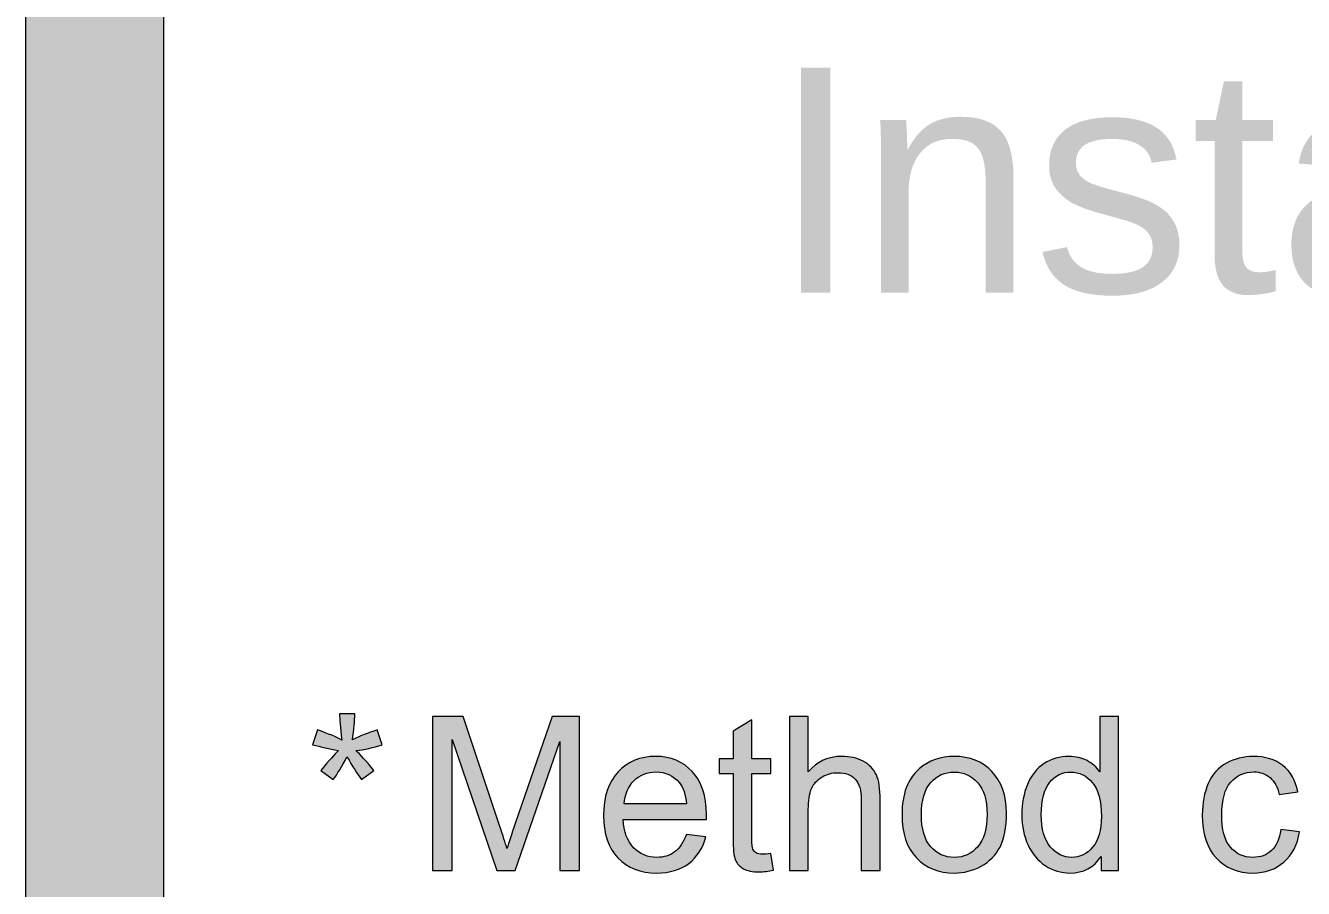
# Model space of a CAD drawing. Header units: inches. Extents: x -17.6 to 82.3, y -15.1 to 23.2.
# Drawn here: x 24.876 to 26.03, y -4.306 to -3.526 of the extents above; entities that cross this region are included whole.
import ezdxf

# ---------------------------------------------------------------- set-up
doc = ezdxf.new("R2010")
doc.units = ezdxf.units.IN
doc.header["$MEASUREMENT"] = 0
doc.layers.add('0_0', color=7, linetype='Continuous', lineweight=0)
doc.layers.add('G-ANNO-TTLB', color=7, linetype='Continuous', lineweight=0)

# ---------------------------------------------------------------- blocks, each defined once
blk = doc.blocks.new('Block_21')
at = {"layer": '0_0', "true_color": 0x000000, "transparency": 33554687}
h = blk.add_hatch(color=18, dxfattribs=at)
h.dxf.hatch_style = 2
edge = h.paths.add_edge_path()
edge.add_spline(control_points=[(25.1349, -4.1763), (25.1349, -4.1763), (25.1393, -4.1629), (25.1393, -4.1629), (25.1493, -4.1664), (25.1567, -4.1695), (25.1612, -4.1721), (25.16, -4.1606), (25.1594, -4.1527), (25.1593, -4.1484), (25.1593, -4.1484), (25.1731, -4.1484), (25.1731, -4.1484), (25.1729, -4.1547), (25.1722, -4.1625), (25.1709, -4.172), (25.1774, -4.1687), (25.1849, -4.1656), (25.1933, -4.1629), (25.1933, -4.1629), (25.1977, -4.1763), (25.1977, -4.1763), (25.1896, -4.179), (25.1817, -4.1808), (25.174, -4.1817), (25.1779, -4.185), (25.1833, -4.191), (25.1904, -4.1996), (25.1904, -4.1996), (25.179, -4.2077), (25.179, -4.2077), (25.1753, -4.2027), (25.171, -4.1959), (25.166, -4.1873), (25.1613, -4.1962), (25.1572, -4.203), (25.1536, -4.2077), (25.1536, -4.2077), (25.1424, -4.1996), (25.1424, -4.1996), (25.1498, -4.1906), (25.155, -4.1846), (25.1582, -4.1817), (25.15, -4.1801), (25.1423, -4.1783), (25.1349, -4.1763)], knot_values=[0, 0, 0, 0, 1, 1, 1, 2, 2, 2, 3, 3, 3, 4, 4, 4, 5, 5, 5, 6, 6, 6, 7, 7, 7, 8, 8, 8, 9, 9, 9, 10, 10, 10, 11, 11, 11, 12, 12, 12, 13, 13, 13, 14, 14, 14, 15, 15, 15, 15], degree=3, periodic=0)
h = blk.add_hatch(color=18, dxfattribs=at)
h.dxf.hatch_style = 2
edge = h.paths.add_edge_path()
edge.add_spline(control_points=[(25.2433, -4.29), (25.2433, -4.29), (25.2433, -4.1508), (25.2433, -4.1508), (25.2433, -4.1508), (25.271, -4.1508), (25.271, -4.1508), (25.271, -4.1508), (25.3039, -4.2493), (25.3039, -4.2493), (25.307, -4.2585), (25.3092, -4.2654), (25.3106, -4.27), (25.3122, -4.2649), (25.3146, -4.2574), (25.318, -4.2476), (25.318, -4.2476), (25.3513, -4.1508), (25.3513, -4.1508), (25.3513, -4.1508), (25.3761, -4.1508), (25.3761, -4.1508), (25.3761, -4.1508), (25.3761, -4.29), (25.3761, -4.29), (25.3761, -4.29), (25.3583, -4.29), (25.3583, -4.29), (25.3583, -4.29), (25.3583, -4.1735), (25.3583, -4.1735), (25.3583, -4.1735), (25.3179, -4.29), (25.3179, -4.29), (25.3179, -4.29), (25.3013, -4.29), (25.3013, -4.29), (25.3013, -4.29), (25.261, -4.1715), (25.261, -4.1715), (25.261, -4.1715), (25.261, -4.29), (25.261, -4.29), (25.261, -4.29), (25.2433, -4.29), (25.2433, -4.29)], knot_values=[0, 0, 0, 0, 1, 1, 1, 2, 2, 2, 3, 3, 3, 4, 4, 4, 5, 5, 5, 6, 6, 6, 7, 7, 7, 8, 8, 8, 9, 9, 9, 10, 10, 10, 11, 11, 11, 12, 12, 12, 13, 13, 13, 14, 14, 14, 15, 15, 15, 15], degree=3, periodic=0)
h = blk.add_hatch(color=18, dxfattribs=at)
h.dxf.hatch_style = 2
edge = h.paths.add_edge_path()
edge.add_spline(control_points=[(25.5491, -4.2747), (25.5491, -4.2747), (25.5516, -4.2898), (25.5516, -4.2898), (25.5467, -4.2908), (25.5424, -4.2913), (25.5386, -4.2913), (25.5324, -4.2913), (25.5276, -4.2903), (25.5242, -4.2884), (25.5208, -4.2864), (25.5184, -4.2838), (25.517, -4.2806), (25.5156, -4.2774), (25.5149, -4.2707), (25.5149, -4.2605), (25.5149, -4.2605), (25.5149, -4.2024), (25.5149, -4.2024), (25.5149, -4.2024), (25.5024, -4.2024), (25.5024, -4.2024), (25.5024, -4.2024), (25.5024, -4.1892), (25.5024, -4.1892), (25.5024, -4.1892), (25.5149, -4.1892), (25.5149, -4.1892), (25.5149, -4.1892), (25.5149, -4.1642), (25.5149, -4.1642), (25.5149, -4.1642), (25.5319, -4.1539), (25.5319, -4.1539), (25.5319, -4.1539), (25.5319, -4.1892), (25.5319, -4.1892), (25.5319, -4.1892), (25.5491, -4.1892), (25.5491, -4.1892), (25.5491, -4.1892), (25.5491, -4.2024), (25.5491, -4.2024), (25.5491, -4.2024), (25.5319, -4.2024), (25.5319, -4.2024), (25.5319, -4.2024), (25.5319, -4.2614), (25.5319, -4.2614), (25.5319, -4.2663), (25.5322, -4.2694), (25.5328, -4.2708), (25.5334, -4.2722), (25.5344, -4.2733), (25.5357, -4.2741), (25.5371, -4.275), (25.539, -4.2754), (25.5416, -4.2754), (25.5435, -4.2754), (25.546, -4.2751), (25.5491, -4.2747)], knot_values=[0, 0, 0, 0, 1, 1, 1, 2, 2, 2, 3, 3, 3, 4, 4, 4, 5, 5, 5, 6, 6, 6, 7, 7, 7, 8, 8, 8, 9, 9, 9, 10, 10, 10, 11, 11, 11, 12, 12, 12, 13, 13, 13, 14, 14, 14, 15, 15, 15, 16, 16, 16, 17, 17, 17, 18, 18, 18, 19, 19, 19, 20, 20, 20, 20], degree=3, periodic=0)
h = blk.add_hatch(color=18, dxfattribs=at)
h.dxf.hatch_style = 2
edge = h.paths.add_edge_path()
edge.add_spline(control_points=[(25.5658, -4.29), (25.5658, -4.29), (25.5658, -4.1508), (25.5658, -4.1508), (25.5658, -4.1508), (25.5829, -4.1508), (25.5829, -4.1508), (25.5829, -4.1508), (25.5829, -4.2007), (25.5829, -4.2007), (25.5909, -4.1915), (25.6009, -4.1869), (25.6131, -4.1869), (25.6205, -4.1869), (25.627, -4.1883), (25.6325, -4.1913), (25.638, -4.1942), (25.642, -4.1983), (25.6444, -4.2035), (25.6467, -4.2087), (25.6479, -4.2162), (25.6479, -4.2261), (25.6479, -4.2261), (25.6479, -4.29), (25.6479, -4.29), (25.6479, -4.29), (25.6308, -4.29), (25.6308, -4.29), (25.6308, -4.29), (25.6308, -4.2261), (25.6308, -4.2261), (25.6308, -4.2175), (25.629, -4.2113), (25.6253, -4.2074), (25.6216, -4.2035), (25.6163, -4.2016), (25.6096, -4.2016), (25.6045, -4.2016), (25.5997, -4.2029), (25.5953, -4.2055), (25.5908, -4.2082), (25.5876, -4.2117), (25.5857, -4.2162), (25.5838, -4.2207), (25.5829, -4.2269), (25.5829, -4.2348), (25.5829, -4.2348), (25.5829, -4.29), (25.5829, -4.29), (25.5829, -4.29), (25.5658, -4.29), (25.5658, -4.29)], knot_values=[0, 0, 0, 0, 1, 1, 1, 2, 2, 2, 3, 3, 3, 4, 4, 4, 5, 5, 5, 6, 6, 6, 7, 7, 7, 8, 8, 8, 9, 9, 9, 10, 10, 10, 11, 11, 11, 12, 12, 12, 13, 13, 13, 14, 14, 14, 15, 15, 15, 16, 16, 16, 17, 17, 17, 17], degree=3, periodic=0)
h = blk.add_hatch(color=18, dxfattribs=at)
h.dxf.hatch_style = 2
edge = h.paths.add_edge_path()
edge.add_spline(control_points=[(25.7935, -4.2397), (25.7935, -4.2526), (25.7962, -4.2622), (25.8016, -4.2686), (25.8071, -4.275), (25.8135, -4.2782), (25.8209, -4.2782), (25.8284, -4.2782), (25.8347, -4.2752), (25.8399, -4.269), (25.8452, -4.2629), (25.8478, -4.2536), (25.8478, -4.2411), (25.8478, -4.2273), (25.8451, -4.2172), (25.8398, -4.2107), (25.8345, -4.2043), (25.8279, -4.201), (25.8201, -4.201), (25.8126, -4.201), (25.8062, -4.2041), (25.8011, -4.2103), (25.796, -4.2165), (25.7935, -4.2263), (25.7935, -4.2397)], knot_values=[0, 0, 0, 0, 1, 1, 1, 2, 2, 2, 3, 3, 3, 4, 4, 4, 5, 5, 5, 6, 6, 6, 7, 7, 7, 8, 8, 8, 8], degree=3, periodic=0)
edge = h.paths.add_edge_path()
edge.add_spline(control_points=[(25.8475, -4.29), (25.8475, -4.29), (25.8475, -4.2773), (25.8475, -4.2773), (25.8411, -4.2873), (25.8317, -4.2923), (25.8193, -4.2923), (25.8113, -4.2923), (25.8039, -4.2901), (25.7971, -4.2856), (25.7904, -4.2812), (25.7852, -4.275), (25.7815, -4.2671), (25.7778, -4.2591), (25.7759, -4.25), (25.7759, -4.2397), (25.7759, -4.2296), (25.7776, -4.2205), (25.7809, -4.2123), (25.7843, -4.2041), (25.7893, -4.1978), (25.796, -4.1934), (25.8027, -4.1891), (25.8102, -4.1869), (25.8185, -4.1869), (25.8246, -4.1869), (25.83, -4.1882), (25.8348, -4.1907), (25.8395, -4.1933), (25.8434, -4.1966), (25.8464, -4.2007), (25.8464, -4.2007), (25.8464, -4.1508), (25.8464, -4.1508), (25.8464, -4.1508), (25.8633, -4.1508), (25.8633, -4.1508), (25.8633, -4.1508), (25.8633, -4.29), (25.8633, -4.29), (25.8633, -4.29), (25.8475, -4.29), (25.8475, -4.29)], knot_values=[0, 0, 0, 0, 1, 1, 1, 2, 2, 2, 3, 3, 3, 4, 4, 4, 5, 5, 5, 6, 6, 6, 7, 7, 7, 8, 8, 8, 9, 9, 9, 10, 10, 10, 11, 11, 11, 12, 12, 12, 13, 13, 13, 14, 14, 14, 14], degree=3, periodic=0)
h = blk.add_hatch(color=18, dxfattribs=at)
h.dxf.hatch_style = 2
edge = h.paths.add_edge_path()
edge.add_spline(control_points=[(25.4165, -4.2299), (25.4165, -4.2299), (25.4728, -4.2299), (25.4728, -4.2299), (25.4721, -4.2214), (25.4699, -4.215), (25.4664, -4.2108), (25.4609, -4.2042), (25.4539, -4.2009), (25.4452, -4.2009), (25.4374, -4.2009), (25.4308, -4.2036), (25.4254, -4.2088), (25.4201, -4.2141), (25.4171, -4.2211), (25.4165, -4.2299)], knot_values=[0, 0, 0, 0, 1, 1, 1, 2, 2, 2, 3, 3, 3, 4, 4, 4, 5, 5, 5, 5], degree=3, periodic=0)
edge = h.paths.add_edge_path()
edge.add_spline(control_points=[(25.4727, -4.2575), (25.4727, -4.2575), (25.4903, -4.2597), (25.4903, -4.2597), (25.4875, -4.27), (25.4824, -4.278), (25.4748, -4.2837), (25.4673, -4.2894), (25.4577, -4.2923), (25.446, -4.2923), (25.4312, -4.2923), (25.4195, -4.2877), (25.4109, -4.2786), (25.4022, -4.2696), (25.3979, -4.2568), (25.3979, -4.2404), (25.3979, -4.2235), (25.4023, -4.2103), (25.411, -4.2009), (25.4198, -4.1916), (25.4311, -4.1869), (25.445, -4.1869), (25.4585, -4.1869), (25.4695, -4.1915), (25.4781, -4.2006), (25.4866, -4.2098), (25.4909, -4.2227), (25.4909, -4.2394), (25.4909, -4.2404), (25.4908, -4.2419), (25.4908, -4.2439), (25.4908, -4.2439), (25.4156, -4.2439), (25.4156, -4.2439), (25.4162, -4.255), (25.4194, -4.2635), (25.425, -4.2694), (25.4306, -4.2753), (25.4376, -4.2782), (25.4461, -4.2782), (25.4523, -4.2782), (25.4577, -4.2766), (25.4621, -4.2733), (25.4665, -4.27), (25.4701, -4.2647), (25.4727, -4.2575)], knot_values=[0, 0, 0, 0, 1, 1, 1, 2, 2, 2, 3, 3, 3, 4, 4, 4, 5, 5, 5, 6, 6, 6, 7, 7, 7, 8, 8, 8, 9, 9, 9, 10, 10, 10, 11, 11, 11, 12, 12, 12, 13, 13, 13, 14, 14, 14, 15, 15, 15, 15], degree=3, periodic=0)
h = blk.add_hatch(color=18, dxfattribs=at)
h.dxf.hatch_style = 2
edge = h.paths.add_edge_path()
edge.add_spline(control_points=[(25.6851, -4.2396), (25.6851, -4.2525), (25.6879, -4.2622), (25.6936, -4.2686), (25.6992, -4.275), (25.7063, -4.2782), (25.7149, -4.2782), (25.7233, -4.2782), (25.7304, -4.275), (25.736, -4.2685), (25.7417, -4.2621), (25.7445, -4.2522), (25.7445, -4.239), (25.7445, -4.2265), (25.7416, -4.2171), (25.736, -4.2107), (25.7303, -4.2042), (25.7233, -4.201), (25.7149, -4.201), (25.7063, -4.201), (25.6992, -4.2042), (25.6936, -4.2106), (25.6879, -4.217), (25.6851, -4.2267), (25.6851, -4.2396)], knot_values=[0, 0, 0, 0, 1, 1, 1, 2, 2, 2, 3, 3, 3, 4, 4, 4, 5, 5, 5, 6, 6, 6, 7, 7, 7, 8, 8, 8, 8], degree=3, periodic=0)
edge = h.paths.add_edge_path()
edge.add_spline(control_points=[(25.6676, -4.2396), (25.6676, -4.2209), (25.6728, -4.2071), (25.6831, -4.1981), (25.6918, -4.1906), (25.7024, -4.1869), (25.7149, -4.1869), (25.7287, -4.1869), (25.74, -4.1914), (25.7488, -4.2005), (25.7576, -4.2096), (25.762, -4.2221), (25.762, -4.2381), (25.762, -4.2511), (25.7601, -4.2613), (25.7562, -4.2688), (25.7523, -4.2762), (25.7466, -4.282), (25.7392, -4.2861), (25.7318, -4.2902), (25.7236, -4.2923), (25.7149, -4.2923), (25.7007, -4.2923), (25.6893, -4.2877), (25.6806, -4.2787), (25.6719, -4.2696), (25.6676, -4.2566), (25.6676, -4.2396)], knot_values=[0, 0, 0, 0, 1, 1, 1, 2, 2, 2, 3, 3, 3, 4, 4, 4, 5, 5, 5, 6, 6, 6, 7, 7, 7, 8, 8, 8, 9, 9, 9, 9], degree=3, periodic=0)
h = blk.add_hatch(color=18, dxfattribs=at)
h.dxf.hatch_style = 2
edge = h.paths.add_edge_path()
edge.add_spline(control_points=[(26.01, -4.2531), (26.01, -4.2531), (26.0268, -4.2552), (26.0268, -4.2552), (26.025, -4.2668), (26.0203, -4.2759), (26.0127, -4.2824), (26.0052, -4.289), (25.9959, -4.2923), (25.9849, -4.2923), (25.9711, -4.2923), (25.96, -4.2878), (25.9516, -4.2787), (25.9432, -4.2697), (25.939, -4.2568), (25.939, -4.2399), (25.939, -4.2291), (25.9408, -4.2195), (25.9444, -4.2114), (25.948, -4.2032), (25.9535, -4.1971), (25.9609, -4.193), (25.9683, -4.1889), (25.9763, -4.1869), (25.985, -4.1869), (25.9959, -4.1869), (26.0049, -4.1896), (26.0118, -4.1952), (26.0188, -4.2007), (26.0233, -4.2086), (26.0252, -4.2188), (26.0252, -4.2188), (26.0086, -4.2213), (26.0086, -4.2213), (26.007, -4.2146), (26.0042, -4.2095), (26.0002, -4.2061), (25.9962, -4.2026), (25.9913, -4.2009), (25.9856, -4.2009), (25.977, -4.2009), (25.97, -4.204), (25.9647, -4.2102), (25.9593, -4.2164), (25.9566, -4.2261), (25.9566, -4.2395), (25.9566, -4.253), (25.9592, -4.2629), (25.9644, -4.269), (25.9696, -4.2751), (25.9763, -4.2782), (25.9847, -4.2782), (25.9914, -4.2782), (25.997, -4.2762), (26.0015, -4.272), (26.006, -4.2679), (26.0088, -4.2616), (26.01, -4.2531)], knot_values=[0, 0, 0, 0, 1, 1, 1, 2, 2, 2, 3, 3, 3, 4, 4, 4, 5, 5, 5, 6, 6, 6, 7, 7, 7, 8, 8, 8, 9, 9, 9, 10, 10, 10, 11, 11, 11, 12, 12, 12, 13, 13, 13, 14, 14, 14, 15, 15, 15, 16, 16, 16, 17, 17, 17, 18, 18, 18, 19, 19, 19, 19], degree=3, periodic=0)
at = {"layer": '0_0'}
for points, knots in [([(25.1349, -4.1763), (25.1349, -4.1763), (25.1393, -4.1629), (25.1393, -4.1629), (25.1493, -4.1664), (25.1567, -4.1695), (25.1612, -4.1721), (25.16, -4.1606), (25.1594, -4.1527), (25.1593, -4.1484), (25.1593, -4.1484), (25.1731, -4.1484), (25.1731, -4.1484), (25.1729, -4.1547), (25.1722, -4.1625), (25.1709, -4.172), (25.1774, -4.1687), (25.1849, -4.1656), (25.1933, -4.1629), (25.1933, -4.1629), (25.1977, -4.1763), (25.1977, -4.1763), (25.1896, -4.179), (25.1817, -4.1808), (25.174, -4.1817), (25.1779, -4.185), (25.1833, -4.191), (25.1904, -4.1996), (25.1904, -4.1996), (25.179, -4.2077), (25.179, -4.2077), (25.1753, -4.2027), (25.171, -4.1959), (25.166, -4.1873), (25.1613, -4.1962), (25.1572, -4.203), (25.1536, -4.2077), (25.1536, -4.2077), (25.1424, -4.1996), (25.1424, -4.1996), (25.1498, -4.1906), (25.155, -4.1846), (25.1582, -4.1817), (25.15, -4.1801), (25.1423, -4.1783), (25.1349, -4.1763)], [0, 0, 0, 0, 1, 1, 1, 2, 2, 2, 3, 3, 3, 4, 4, 4, 5, 5, 5, 6, 6, 6, 7, 7, 7, 8, 8, 8, 9, 9, 9, 10, 10, 10, 11, 11, 11, 12, 12, 12, 13, 13, 13, 14, 14, 14, 15, 15, 15, 15]), ([(25.2433, -4.29), (25.2433, -4.29), (25.2433, -4.1508), (25.2433, -4.1508), (25.2433, -4.1508), (25.271, -4.1508), (25.271, -4.1508), (25.271, -4.1508), (25.3039, -4.2493), (25.3039, -4.2493), (25.307, -4.2585), (25.3092, -4.2654), (25.3106, -4.27), (25.3122, -4.2649), (25.3146, -4.2574), (25.318, -4.2476), (25.318, -4.2476), (25.3513, -4.1508), (25.3513, -4.1508), (25.3513, -4.1508), (25.3761, -4.1508), (25.3761, -4.1508), (25.3761, -4.1508), (25.3761, -4.29), (25.3761, -4.29), (25.3761, -4.29), (25.3583, -4.29), (25.3583, -4.29), (25.3583, -4.29), (25.3583, -4.1735), (25.3583, -4.1735), (25.3583, -4.1735), (25.3179, -4.29), (25.3179, -4.29), (25.3179, -4.29), (25.3013, -4.29), (25.3013, -4.29), (25.3013, -4.29), (25.261, -4.1715), (25.261, -4.1715), (25.261, -4.1715), (25.261, -4.29), (25.261, -4.29), (25.261, -4.29), (25.2433, -4.29), (25.2433, -4.29)], [0, 0, 0, 0, 1, 1, 1, 2, 2, 2, 3, 3, 3, 4, 4, 4, 5, 5, 5, 6, 6, 6, 7, 7, 7, 8, 8, 8, 9, 9, 9, 10, 10, 10, 11, 11, 11, 12, 12, 12, 13, 13, 13, 14, 14, 14, 15, 15, 15, 15]), ([(25.5491, -4.2747), (25.5491, -4.2747), (25.5516, -4.2898), (25.5516, -4.2898), (25.5467, -4.2908), (25.5424, -4.2913), (25.5386, -4.2913), (25.5324, -4.2913), (25.5276, -4.2903), (25.5242, -4.2884), (25.5208, -4.2864), (25.5184, -4.2838), (25.517, -4.2806), (25.5156, -4.2774), (25.5149, -4.2707), (25.5149, -4.2605), (25.5149, -4.2605), (25.5149, -4.2024), (25.5149, -4.2024), (25.5149, -4.2024), (25.5024, -4.2024), (25.5024, -4.2024), (25.5024, -4.2024), (25.5024, -4.1892), (25.5024, -4.1892), (25.5024, -4.1892), (25.5149, -4.1892), (25.5149, -4.1892), (25.5149, -4.1892), (25.5149, -4.1642), (25.5149, -4.1642), (25.5149, -4.1642), (25.5319, -4.1539), (25.5319, -4.1539), (25.5319, -4.1539), (25.5319, -4.1892), (25.5319, -4.1892), (25.5319, -4.1892), (25.5491, -4.1892), (25.5491, -4.1892), (25.5491, -4.1892), (25.5491, -4.2024), (25.5491, -4.2024), (25.5491, -4.2024), (25.5319, -4.2024), (25.5319, -4.2024), (25.5319, -4.2024), (25.5319, -4.2614), (25.5319, -4.2614), (25.5319, -4.2663), (25.5322, -4.2694), (25.5328, -4.2708), (25.5334, -4.2722), (25.5344, -4.2733), (25.5357, -4.2741), (25.5371, -4.275), (25.539, -4.2754), (25.5416, -4.2754), (25.5435, -4.2754), (25.546, -4.2751), (25.5491, -4.2747)], [0, 0, 0, 0, 1, 1, 1, 2, 2, 2, 3, 3, 3, 4, 4, 4, 5, 5, 5, 6, 6, 6, 7, 7, 7, 8, 8, 8, 9, 9, 9, 10, 10, 10, 11, 11, 11, 12, 12, 12, 13, 13, 13, 14, 14, 14, 15, 15, 15, 16, 16, 16, 17, 17, 17, 18, 18, 18, 19, 19, 19, 20, 20, 20, 20]), ([(25.5658, -4.29), (25.5658, -4.29), (25.5658, -4.1508), (25.5658, -4.1508), (25.5658, -4.1508), (25.5829, -4.1508), (25.5829, -4.1508), (25.5829, -4.1508), (25.5829, -4.2007), (25.5829, -4.2007), (25.5909, -4.1915), (25.6009, -4.1869), (25.6131, -4.1869), (25.6205, -4.1869), (25.627, -4.1883), (25.6325, -4.1913), (25.638, -4.1942), (25.642, -4.1983), (25.6444, -4.2035), (25.6467, -4.2087), (25.6479, -4.2162), (25.6479, -4.2261), (25.6479, -4.2261), (25.6479, -4.29), (25.6479, -4.29), (25.6479, -4.29), (25.6308, -4.29), (25.6308, -4.29), (25.6308, -4.29), (25.6308, -4.2261), (25.6308, -4.2261), (25.6308, -4.2175), (25.629, -4.2113), (25.6253, -4.2074), (25.6216, -4.2035), (25.6163, -4.2016), (25.6096, -4.2016), (25.6045, -4.2016), (25.5997, -4.2029), (25.5953, -4.2055), (25.5908, -4.2082), (25.5876, -4.2117), (25.5857, -4.2162), (25.5838, -4.2207), (25.5829, -4.2269), (25.5829, -4.2348), (25.5829, -4.2348), (25.5829, -4.29), (25.5829, -4.29), (25.5829, -4.29), (25.5658, -4.29), (25.5658, -4.29)], [0, 0, 0, 0, 1, 1, 1, 2, 2, 2, 3, 3, 3, 4, 4, 4, 5, 5, 5, 6, 6, 6, 7, 7, 7, 8, 8, 8, 9, 9, 9, 10, 10, 10, 11, 11, 11, 12, 12, 12, 13, 13, 13, 14, 14, 14, 15, 15, 15, 16, 16, 16, 17, 17, 17, 17]), ([(25.8475, -4.29), (25.8475, -4.29), (25.8475, -4.2773), (25.8475, -4.2773), (25.8411, -4.2873), (25.8317, -4.2923), (25.8193, -4.2923), (25.8113, -4.2923), (25.8039, -4.2901), (25.7971, -4.2856), (25.7904, -4.2812), (25.7852, -4.275), (25.7815, -4.2671), (25.7778, -4.2591), (25.7759, -4.25), (25.7759, -4.2397), (25.7759, -4.2296), (25.7776, -4.2205), (25.7809, -4.2123), (25.7843, -4.2041), (25.7893, -4.1978), (25.796, -4.1934), (25.8027, -4.1891), (25.8102, -4.1869), (25.8185, -4.1869), (25.8246, -4.1869), (25.83, -4.1882), (25.8348, -4.1907), (25.8395, -4.1933), (25.8434, -4.1966), (25.8464, -4.2007), (25.8464, -4.2007), (25.8464, -4.1508), (25.8464, -4.1508), (25.8464, -4.1508), (25.8633, -4.1508), (25.8633, -4.1508), (25.8633, -4.1508), (25.8633, -4.29), (25.8633, -4.29), (25.8633, -4.29), (25.8475, -4.29), (25.8475, -4.29)], [0, 0, 0, 0, 1, 1, 1, 2, 2, 2, 3, 3, 3, 4, 4, 4, 5, 5, 5, 6, 6, 6, 7, 7, 7, 8, 8, 8, 9, 9, 9, 10, 10, 10, 11, 11, 11, 12, 12, 12, 13, 13, 13, 14, 14, 14, 14]), ([(25.4727, -4.2575), (25.4727, -4.2575), (25.4903, -4.2597), (25.4903, -4.2597), (25.4875, -4.27), (25.4824, -4.278), (25.4748, -4.2837), (25.4673, -4.2894), (25.4577, -4.2923), (25.446, -4.2923), (25.4312, -4.2923), (25.4195, -4.2877), (25.4109, -4.2786), (25.4022, -4.2696), (25.3979, -4.2568), (25.3979, -4.2404), (25.3979, -4.2235), (25.4023, -4.2103), (25.411, -4.2009), (25.4198, -4.1916), (25.4311, -4.1869), (25.445, -4.1869), (25.4585, -4.1869), (25.4695, -4.1915), (25.4781, -4.2006), (25.4866, -4.2098), (25.4909, -4.2227), (25.4909, -4.2394), (25.4909, -4.2404), (25.4908, -4.2419), (25.4908, -4.2439), (25.4908, -4.2439), (25.4156, -4.2439), (25.4156, -4.2439), (25.4162, -4.255), (25.4194, -4.2635), (25.425, -4.2694), (25.4306, -4.2753), (25.4376, -4.2782), (25.4461, -4.2782), (25.4523, -4.2782), (25.4577, -4.2766), (25.4621, -4.2733), (25.4665, -4.27), (25.4701, -4.2647), (25.4727, -4.2575)], [0, 0, 0, 0, 1, 1, 1, 2, 2, 2, 3, 3, 3, 4, 4, 4, 5, 5, 5, 6, 6, 6, 7, 7, 7, 8, 8, 8, 9, 9, 9, 10, 10, 10, 11, 11, 11, 12, 12, 12, 13, 13, 13, 14, 14, 14, 15, 15, 15, 15]), ([(25.6676, -4.2396), (25.6676, -4.2209), (25.6728, -4.2071), (25.6831, -4.1981), (25.6918, -4.1906), (25.7024, -4.1869), (25.7149, -4.1869), (25.7287, -4.1869), (25.74, -4.1914), (25.7488, -4.2005), (25.7576, -4.2096), (25.762, -4.2221), (25.762, -4.2381), (25.762, -4.2511), (25.7601, -4.2613), (25.7562, -4.2688), (25.7523, -4.2762), (25.7466, -4.282), (25.7392, -4.2861), (25.7318, -4.2902), (25.7236, -4.2923), (25.7149, -4.2923), (25.7007, -4.2923), (25.6893, -4.2877), (25.6806, -4.2787), (25.6719, -4.2696), (25.6676, -4.2566), (25.6676, -4.2396)], [0, 0, 0, 0, 1, 1, 1, 2, 2, 2, 3, 3, 3, 4, 4, 4, 5, 5, 5, 6, 6, 6, 7, 7, 7, 8, 8, 8, 9, 9, 9, 9]), ([(26.01, -4.2531), (26.01, -4.2531), (26.0268, -4.2552), (26.0268, -4.2552), (26.025, -4.2668), (26.0203, -4.2759), (26.0127, -4.2824), (26.0052, -4.289), (25.9959, -4.2923), (25.9849, -4.2923), (25.9711, -4.2923), (25.96, -4.2878), (25.9516, -4.2787), (25.9432, -4.2697), (25.939, -4.2568), (25.939, -4.2399), (25.939, -4.2291), (25.9408, -4.2195), (25.9444, -4.2114), (25.948, -4.2032), (25.9535, -4.1971), (25.9609, -4.193), (25.9683, -4.1889), (25.9763, -4.1869), (25.985, -4.1869), (25.9959, -4.1869), (26.0049, -4.1896), (26.0118, -4.1952), (26.0188, -4.2007), (26.0233, -4.2086), (26.0252, -4.2188), (26.0252, -4.2188), (26.0086, -4.2213), (26.0086, -4.2213), (26.007, -4.2146), (26.0042, -4.2095), (26.0002, -4.2061), (25.9962, -4.2026), (25.9913, -4.2009), (25.9856, -4.2009), (25.977, -4.2009), (25.97, -4.204), (25.9647, -4.2102), (25.9593, -4.2164), (25.9566, -4.2261), (25.9566, -4.2395), (25.9566, -4.253), (25.9592, -4.2629), (25.9644, -4.269), (25.9696, -4.2751), (25.9763, -4.2782), (25.9847, -4.2782), (25.9914, -4.2782), (25.997, -4.2762), (26.0015, -4.272), (26.006, -4.2679), (26.0088, -4.2616), (26.01, -4.2531)], [0, 0, 0, 0, 1, 1, 1, 2, 2, 2, 3, 3, 3, 4, 4, 4, 5, 5, 5, 6, 6, 6, 7, 7, 7, 8, 8, 8, 9, 9, 9, 10, 10, 10, 11, 11, 11, 12, 12, 12, 13, 13, 13, 14, 14, 14, 15, 15, 15, 16, 16, 16, 17, 17, 17, 18, 18, 18, 19, 19, 19, 19]), ([(25.4165, -4.2299), (25.4165, -4.2299), (25.4728, -4.2299), (25.4728, -4.2299), (25.4721, -4.2214), (25.4699, -4.215), (25.4664, -4.2108), (25.4609, -4.2042), (25.4539, -4.2009), (25.4452, -4.2009), (25.4374, -4.2009), (25.4308, -4.2036), (25.4254, -4.2088), (25.4201, -4.2141), (25.4171, -4.2211), (25.4165, -4.2299)], [0, 0, 0, 0, 1, 1, 1, 2, 2, 2, 3, 3, 3, 4, 4, 4, 5, 5, 5, 5]), ([(25.6851, -4.2396), (25.6851, -4.2525), (25.6879, -4.2622), (25.6936, -4.2686), (25.6992, -4.275), (25.7063, -4.2782), (25.7149, -4.2782), (25.7233, -4.2782), (25.7304, -4.275), (25.736, -4.2685), (25.7417, -4.2621), (25.7445, -4.2522), (25.7445, -4.239), (25.7445, -4.2265), (25.7416, -4.2171), (25.736, -4.2107), (25.7303, -4.2042), (25.7233, -4.201), (25.7149, -4.201), (25.7063, -4.201), (25.6992, -4.2042), (25.6936, -4.2106), (25.6879, -4.217), (25.6851, -4.2267), (25.6851, -4.2396)], [0, 0, 0, 0, 1, 1, 1, 2, 2, 2, 3, 3, 3, 4, 4, 4, 5, 5, 5, 6, 6, 6, 7, 7, 7, 8, 8, 8, 8]), ([(25.7935, -4.2397), (25.7935, -4.2526), (25.7962, -4.2622), (25.8016, -4.2686), (25.8071, -4.275), (25.8135, -4.2782), (25.8209, -4.2782), (25.8284, -4.2782), (25.8347, -4.2752), (25.8399, -4.269), (25.8452, -4.2629), (25.8478, -4.2536), (25.8478, -4.2411), (25.8478, -4.2273), (25.8451, -4.2172), (25.8398, -4.2107), (25.8345, -4.2043), (25.8279, -4.201), (25.8201, -4.201), (25.8126, -4.201), (25.8062, -4.2041), (25.8011, -4.2103), (25.796, -4.2165), (25.7935, -4.2263), (25.7935, -4.2397)], [0, 0, 0, 0, 1, 1, 1, 2, 2, 2, 3, 3, 3, 4, 4, 4, 5, 5, 5, 6, 6, 6, 7, 7, 7, 8, 8, 8, 8])]:
    blk.add_open_spline(points, degree=3, knots=knots, dxfattribs=at)
blk = doc.blocks.new('Block_20')
at = {"layer": '0_0'}
blk.add_blockref('Block_21', (0, 0), dxfattribs=at)

msp = doc.modelspace()

# ---------------------------------------------------------------- hatches: boundary and pattern name
at = {"layer": 'G-ANNO-TTLB', "true_color": 0xff00ff, "transparency": 33554687}
h = msp.add_hatch(color=6, dxfattribs=at)
edge = h.paths.add_edge_path()
edge.add_spline(control_points=[(29.0625, 23.0625), (29.0625, 23.0625), (29.0625, -11.0625), (29.0625, -11.0625), (29.0625, -11.0625), (24.8755, -11.0625), (24.8755, -11.0625), (24.8755, -11.0625), (24.8755, 23.0625), (24.8755, 23.0625), (24.8755, 23.0625), (29.0625, 23.0625), (29.0625, 23.0625)], knot_values=[0, 0, 0, 0, 1, 1, 1, 2, 2, 2, 3, 3, 3, 4, 4, 4, 4], degree=3, periodic=0)
edge = h.paths.add_edge_path()
edge.add_spline(control_points=[(28.9375, 22.9375), (28.9375, 22.9375), (25.0005, 22.9375), (25.0005, 22.9375), (25.0005, 22.9375), (25.0005, -10.9375), (25.0005, -10.9375), (25.0005, -10.9375), (28.9375, -10.9375), (28.9375, -10.9375), (28.9375, -10.9375), (28.9375, 22.9375), (28.9375, 22.9375)], knot_values=[0, 0, 0, 0, 1, 1, 1, 2, 2, 2, 3, 3, 3, 4, 4, 4, 4], degree=3, periodic=0)
edge.add_line((28.9375, 22.9375), (28.9375, 22.9375))

# ---------------------------------------------------------------- linework, layer by layer
at = {"layer": 'G-ANNO-TTLB', "color": 6, "lineweight": 9, "true_color": 0xff00ff}
for p, q in [((24.8755, 23.0625), (24.8755, -11.0625)), ((25.0005, -10.9375), (25.0005, 22.9375))]:
    msp.add_line(p, q, dxfattribs=at)
at = {"layer": 'G-ANNO-TTLB'}
for points in [[(29.0625, 23.0625), (29.0625, 23.0625), (29.0625, -11.0625), (29.0625, -11.0625), (29.0625, -11.0625), (24.8755, -11.0625), (24.8755, -11.0625), (24.8755, -11.0625), (24.8755, 23.0625), (24.8755, 23.0625), (24.8755, 23.0625), (29.0625, 23.0625), (29.0625, 23.0625)], [(28.9375, 22.9375), (28.9375, 22.9375), (25.0005, 22.9375), (25.0005, 22.9375), (25.0005, 22.9375), (25.0005, -10.9375), (25.0005, -10.9375), (25.0005, -10.9375), (28.9375, -10.9375), (28.9375, -10.9375), (28.9375, -10.9375), (28.9375, 22.9375), (28.9375, 22.9375)]]:
    msp.add_open_spline(points, degree=3, knots=[0, 0, 0, 0, 1, 1, 1, 2, 2, 2, 3, 3, 3, 4, 4, 4, 4], dxfattribs=at)

# ---------------------------------------------------------------- block references
at = {"layer": '0_0'}
msp.add_blockref('Block_20', (0, 0), dxfattribs=at)

# ---------------------------------------------------------------- texts
at = {"layer": '0_0', "insert": (25.5501, -3.8288), "char_height": 0.2, "attachment_point": 7}
msp.add_mtext('\\C18;\\c0;\\FArial|b0|i0|c1;\\H0.203125;\\W1.000000;Installation Sequence', dxfattribs=at)

doc.saveas('drawing.dxf')
